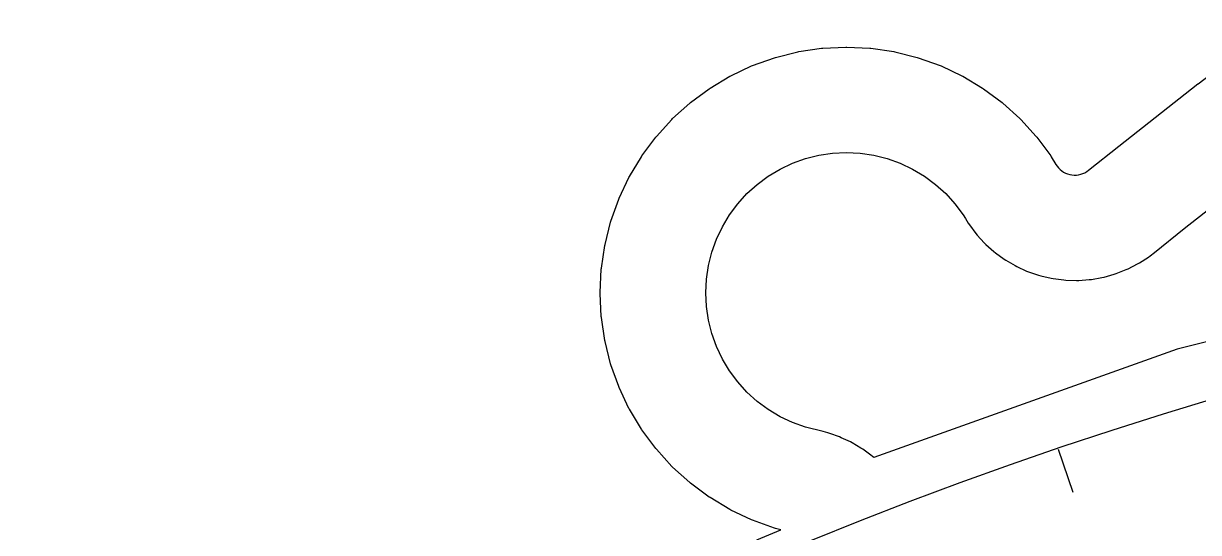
# Model space of a CAD drawing. Header units: millimetres. Extents: x -60 to 60, y -60 to 77.
# Drawn here: x -33.31 to -17.27, y 55.39 to 62.34 of the extents above; entities that cross this region are included whole.
import ezdxf

# ---------------------------------------------------------------- set-up
doc = ezdxf.new("R2010")
doc.units = ezdxf.units.MM
for name, color, linetype in [('CUT_OUTER', 1, 'Continuous'), ('ENGRAVE', 7, 'Continuous'), ('ENGRAVE_FINE', 8, 'Continuous')]:
    doc.layers.add(name, color=color, linetype=linetype)

msp = doc.modelspace()

# ---------------------------------------------------------------- linework, layer by layer
at = {"layer": 'CUT_OUTER'}
msp.add_lwpolyline([(-23.3007, 55.2908), (-22.9742, 55.4273), (-23.0482, 55.4458), (-23.0623, 55.4501), (-23.3589, 55.5562), (-23.3725, 55.5618), (-23.6572, 55.6965), (-23.6702, 55.7034), (-23.9404, 55.8654), (-23.9526, 55.8736), (-24.2056, 56.0612), (-24.217, 56.0705), (-24.4504, 56.2821), (-24.4608, 56.2925), (-24.6724, 56.5259), (-24.6817, 56.5373), (-24.8694, 56.7903), (-24.8775, 56.8025), (-25.0395, 57.0727), (-25.0464, 57.0857), (-25.1811, 57.3704), (-25.1867, 57.384), (-25.2928, 57.6806), (-25.2971, 57.6947), (-25.3736, 58.0003), (-25.3765, 58.0147), (-25.4227, 58.3263), (-25.4242, 58.3409), (-25.4396, 58.6556), (-25.4396, 58.6703), (-25.4242, 58.9849), (-25.4227, 58.9995), (-25.3765, 59.3111), (-25.3736, 59.3256), (-25.2971, 59.6311), (-25.2928, 59.6452), (-25.1867, 59.9418), (-25.1811, 59.9554), (-25.0464, 60.2401), (-25.0395, 60.2531), (-24.8775, 60.5233), (-24.8694, 60.5355), (-24.6817, 60.7886), (-24.6724, 60.7999), (-24.4608, 61.0333), (-24.4504, 61.0437), (-24.217, 61.2553), (-24.2056, 61.2646), (-23.9526, 61.4523), (-23.9404, 61.4604), (-23.6702, 61.6224), (-23.6572, 61.6293), (-23.3725, 61.764), (-23.3589, 61.7696), (-23.0623, 61.8757), (-23.0482, 61.88), (-22.7426, 61.9566), (-22.7282, 61.9594), (-22.4166, 62.0056), (-22.402, 62.0071), (-22.0874, 62.0225), (-22.0726, 62.0225), (-21.758, 62.0071), (-21.7434, 62.0056), (-21.4318, 61.9594), (-21.4174, 61.9566), (-21.1118, 61.88), (-21.0977, 61.8757), (-20.8011, 61.7696), (-20.7875, 61.764), (-20.5028, 61.6293), (-20.4898, 61.6224), (-20.2196, 61.4604), (-20.2074, 61.4523), (-19.9544, 61.2646), (-19.943, 61.2553), (-19.7096, 61.0437), (-19.6992, 61.0333), (-19.4876, 60.7999), (-19.4783, 60.7886), (-19.2906, 60.5355), (-19.2825, 60.5233), (-19.2195, 60.4183), (-19.2028, 60.3933), (-19.1836, 60.3701), (-19.1623, 60.349), (-19.1389, 60.3301), (-19.1137, 60.3136), (-19.087, 60.2997), (-19.059, 60.2886), (-19.0301, 60.2803), (-19.0005, 60.275), (-18.9705, 60.2727), (-18.9404, 60.2733), (-18.9105, 60.277), (-18.8812, 60.2837), (-18.8527, 60.2933), (-18.8253, 60.3056), (-18.7992, 60.3207), (-18.7748, 60.3383), (-18.3611, 60.6693), (-17.2807, 61.5175), (-17.2793, 61.5186), (-16.2009, 62.3439)], dxfattribs=at)
at = {"layer": 'ENGRAVE'}
msp.add_lwpolyline([(-11.803, 59.3375), (-17.5622, 57.8949), (-21.7045, 56.4128), (-21.7231, 56.4291), (-21.7454, 56.447), (-21.8566, 56.5276), (-21.8805, 56.5432), (-21.9989, 56.6129), (-22.0242, 56.6262), (-22.1487, 56.6842), (-22.1751, 56.695), (-22.3046, 56.7409), (-22.332, 56.7492), (-22.3982, 56.7675), (-22.6368, 56.8272), (-22.8141, 56.8907), (-22.9843, 56.9712), (-23.1457, 57.0679), (-23.2969, 57.1801), (-23.4364, 57.3065), (-23.5628, 57.446), (-23.675, 57.5972), (-23.7718, 57.7586), (-23.8522, 57.9288), (-23.9157, 58.1061), (-23.9614, 58.2887), (-23.989, 58.4749), (-23.9983, 58.6629), (-23.989, 58.8509), (-23.9614, 59.0371), (-23.9157, 59.2198), (-23.8522, 59.397), (-23.7718, 59.5672), (-23.675, 59.7286), (-23.5628, 59.8798), (-23.4364, 60.0193), (-23.2969, 60.1457), (-23.1457, 60.2579), (-22.9843, 60.3547), (-22.8141, 60.4352), (-22.6368, 60.4986), (-22.4542, 60.5443), (-22.268, 60.5719), (-22.08, 60.5812), (-21.892, 60.5719), (-21.7058, 60.5443), (-21.5232, 60.4986), (-21.3459, 60.4352), (-21.1757, 60.3547), (-21.0143, 60.2579), (-20.8631, 60.1457), (-20.7236, 60.0193), (-20.5972, 59.8798), (-20.485, 59.7286), (-20.4547, 59.678), (-20.416, 59.617), (-20.3993, 59.592), (-20.313, 59.4762), (-20.2938, 59.453), (-20.1964, 59.3464), (-20.175, 59.3253), (-20.0674, 59.229), (-20.044, 59.2101), (-19.9272, 59.125), (-19.902, 59.1086), (-19.7774, 59.0357), (-19.7507, 59.0218), (-19.6193, 58.9617), (-19.5914, 58.9506), (-19.4547, 58.904), (-19.4258, 58.8958), (-19.2851, 58.8631), (-19.2555, 58.8578), (-19.1123, 58.8393), (-19.0823, 58.837), (-18.9379, 58.833), (-18.9078, 58.8337), (-18.7638, 58.8442), (-18.7339, 58.8479), (-18.5917, 58.8728), (-18.5623, 58.8794), (-18.4233, 58.9184), (-18.3948, 58.928), (-18.2603, 58.9807), (-18.2329, 58.9931), (-18.1044, 59.0591), (-18.0784, 59.0741), (-17.9571, 59.1526), (-17.9327, 59.1702), (-17.8752, 59.2139), (-17.4666, 59.5408), (-16.3985, 60.3794)], dxfattribs=at)
for radius in [59.694, 57.2256, 57.2256, 56.5187]:
    msp.add_circle((0, 0), radius, dxfattribs=at)
at = {"layer": 'ENGRAVE_FINE'}
msp.add_lwpolyline([(-19.188, 56.526), (-18.9896, 55.9417)], dxfattribs=at)

doc.saveas('drawing.dxf')
